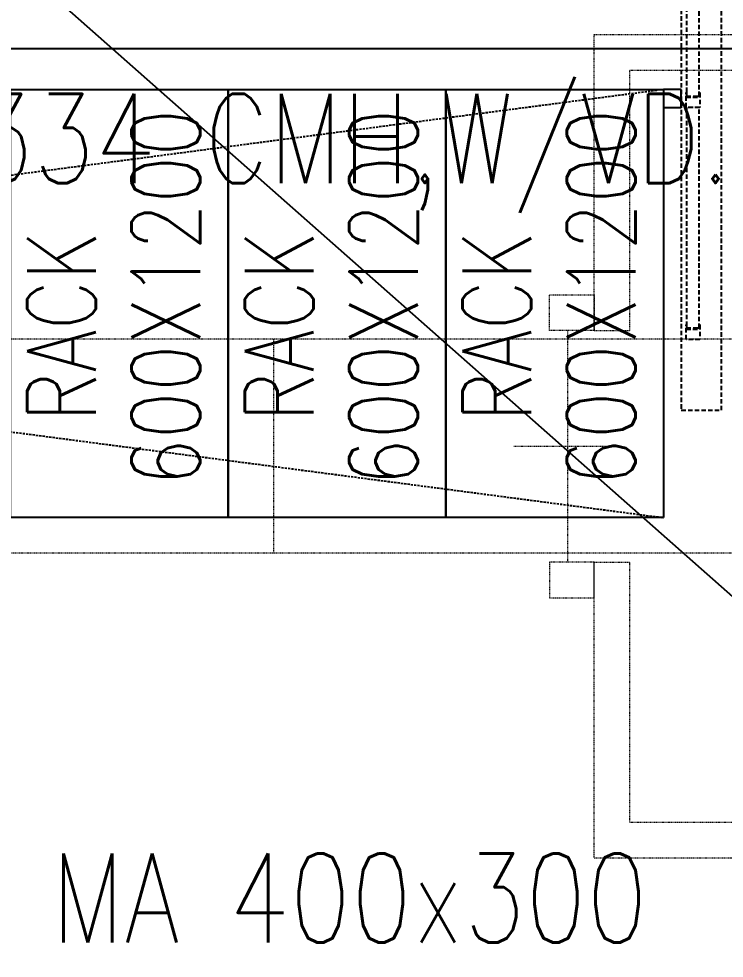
# Model space of a CAD drawing. Extents: x 225000 to 2157367, y 208400 to 840900.
# Drawn here: x 508039 to 510016, y 411767 to 414401 of the extents above; entities that cross this region are included whole.
import ezdxf
from ezdxf.enums import TextEntityAlignment as Align

# ---------------------------------------------------------------- set-up
doc = ezdxf.new("R2010")
doc.units = 0
doc.header["$LTSCALE"] = 10
doc.linetypes.add('Data Center Layout_L20$0$HIDDENK1', pattern=[0.334, 0.167, -0.167])
doc.linetypes.add('XFDP20-DC-PH1$0$HIDDEN2', pattern=[0.1875, 0.125, -0.0625])
doc.layers.add('Data Center Layout_L20$0$ARC', color=252, linetype='Continuous', lineweight=0)
for name, color, linetype in [('XFDP20-DC-PH1$0$A-Door (PH2)', 15, 'XFDP20-DC-PH1$0$HIDDEN2'), ('XFDP20-DC-PH1$0$A-EQ (PH2)', 15, 'XFDP20-DC-PH1$0$HIDDEN2'), ('XFM2D20-DC$0$M-DUCT-TEXT', 4, 'Continuous'), ('XFM2D20-DC$0$M-DUCT-TEXT-Line', 3, 'Continuous'), ('XFM2Q20-DC$0$RACK-DC1-600X1200', 6, 'Continuous')]:
    doc.layers.add(name, color=color, linetype=linetype)
doc.styles.add('XFDP20-DC-PH1$0$AA-TXT', font='isocp.shx', dxfattribs={"width": 0.8, "bigfont": 'china.shx'})
doc.styles.add('XFM2D20-DC$0$aa-txt', font='simplex.shx', dxfattribs={"width": 0.8, "bigfont": 'CHINA.shx'})
doc.styles.add('XFM2Q20-DC$0$XOL30-HVAC-EQ-L194205$0$Standard', font='txt.shx', dxfattribs={"width": 0.8, "bigfont": 'chineset.shx'})
doc.dimstyles.new('XFM2D20-DC$0$adim-100', dxfattribs={"dimscale": 100, "dimtxt": 0.25, "dimasz": 2.5, "dimexe": 0.1, "dimexo": 0.5, "dimgap": 0.15, "dimtad": 0, "dimdec": 4, "dimdsep": 46, "dimtxsty": 'XFM2D20-DC$0$aa-txt', "dimcen": 2.5, "dimclrd": 256, "dimclre": 256, "dimclrt": 256, "dimadec": 0, "dimazin": 0, "dimtfac": 1, "dimtdec": 4, "dimtmove": 0, "dimatfit": 3, "dimfxl": 1, "dimtolj": 1, "dimtzin": 0, "dimarcsym": 0})

# ---------------------------------------------------------------- blocks, each defined once
blk = doc.blocks.new('Data Center Layout_L20')
blk.add_line((511825.59, 211202.31), (498925.59, 222602.31))
at = {"layer": 'Data Center Layout_L20$0$ARC', "linetype": 'Data Center Layout_L20$0$HIDDENK1'}
for p, q in [((509651.59, 214356.31), (510450.59, 214356.31)), ((509651.59, 213527.31), (509651.59, 214356.31)), ((509751.59, 214256.31), (510450.59, 214256.31)), ((509751.59, 213527.31), (509751.59, 214256.31)), ((509576.59, 213527.31), (509576.59, 212877.31)), ((509651.59, 213527.31), (509751.59, 213527.31)), ((510732.59, 213502.31), (507352.59, 213502.31)), ((508752.59, 213502.31), (508752.59, 212902.31)), ((509426.59, 213202.31), (509726.59, 213202.31)), ((510732.59, 212902.31), (507352.59, 212902.31)), ((509651.59, 212877.31), (509751.59, 212877.31)), ((509651.59, 212048.31), (509651.59, 212877.31)), ((509751.59, 212148.31), (509751.59, 212877.31)), ((509751.59, 212148.31), (513150.59, 212148.31)), ((509651.59, 212048.31), (513250.59, 212048.31))]:
    blk.add_line(p, q, dxfattribs=at)
for points in [[(509651.59, 213527.31), (509526.59, 213527.31), (509526.59, 213627.31), (509651.59, 213627.31)], [(509651.59, 212877.31), (509526.59, 212877.31), (509526.59, 212777.31), (509651.59, 212777.31)]]:
    blk.add_lwpolyline(points, close=True, dxfattribs=at)
blk = doc.blocks.new('XFDP20-DC-PH1$0$Door-60+60x000')
at = {"color": 9, "linetype": 'XFDP20-DC-PH1$0$HIDDEN2'}
blk.add_lwpolyline([(-84.91, 13.76), (214.91, 13.76), (214.91, 2.5), (-84.91, 2.5)], close=True, dxfattribs=at)
at = {"color": 1, "linetype": 'XFDP20-DC-PH1$0$HIDDEN2'}
blk.add_lwpolyline([(-65, 3.82), (-61, 3.82, 0.158507), (-60.98, 3.83), (-60.87, 3.91, 0.72636), (-60.89, 3.96), (-61.04, 3.96, 0.414214), (-61.06, 3.94, -0.414214), (-61.08, 3.92), (-61.79, 3.92, -0.414214), (-61.82, 3.95), (-61.82, 4.39, 0.414214), (-61.85, 4.42), (-61.89, 4.42, 0.414214), (-61.92, 4.39), (-61.92, 3.95, -0.414214), (-61.95, 3.92), (-62.11, 3.92, -0.414214), (-62.14, 3.95), (-62.14, 5.73), (-62.17, 5.76), (-62.14, 5.79), (-62.14, 7.57, -0.414214), (-62.11, 7.6), (-61.95, 7.6, -0.414214), (-61.92, 7.57), (-61.92, 7.13, 0.414214), (-61.89, 7.1), (-61.85, 7.1, 0.414214), (-61.82, 7.13), (-61.82, 7.57, -0.414214), (-61.79, 7.6), (-61.08, 7.6, -0.414214), (-61.06, 7.58), (-61.06, 7.58, 0.414214), (-61.04, 7.56), (-60.89, 7.56, 0.72636), (-60.87, 7.61), (-60.98, 7.69, 0.158507), (-61, 7.7), (-65, 7.7, 0.414214), (-65.03, 7.67), (-65.03, 3.85, 0.414214)], format="xyb", close=True, dxfattribs=at)
blk.add_lwpolyline([(-61.82, 3.96), (-61.82, 7.53), (-0.03, 7.53), (-0.03, 3.96)], close=True, dxfattribs=at)
blk.add_lwpolyline([(0, 3.82), (4, 3.82, 0.158507), (4.02, 3.83), (4.13, 3.91, 0.72636), (4.11, 3.96), (3.96, 3.96, 0.414214), (3.94, 3.94, -0.414214), (3.92, 3.92), (3.21, 3.92, -0.414214), (3.18, 3.95), (3.18, 4.39, 0.414214), (3.15, 4.42), (3.11, 4.42, 0.414214), (3.08, 4.39), (3.08, 3.95, -0.414214), (3.05, 3.92), (2.89, 3.92, -0.414214), (2.86, 3.95), (2.86, 5.73), (2.83, 5.76), (2.86, 5.79), (2.86, 7.57, -0.414214), (2.89, 7.6), (3.05, 7.6, -0.414214), (3.08, 7.57), (3.08, 7.13, 0.414214), (3.11, 7.1), (3.15, 7.1, 0.414214), (3.18, 7.13), (3.18, 7.57, -0.414214), (3.21, 7.6), (3.92, 7.6, -0.414214), (3.94, 7.58), (3.94, 7.58, 0.414214), (3.96, 7.56), (4.11, 7.56, 0.72636), (4.13, 7.61), (4.02, 7.69, 0.158507), (4, 7.7), (0, 7.7, 0.414214), (-0.03, 7.67), (-0.03, 3.85, 0.414214)], format="xyb", close=True)
blk.add_lwpolyline([(3.18, 3.96), (3.18, 7.53), (61.79, 7.53), (61.79, 3.96)], close=True)
at = {"ltscale": 1000}
blk.add_lwpolyline([(0, 2.5), (5, 2.5), (5, -2.5), (0, -2.5)], close=True, dxfattribs=at)
at = {"color": 9, "style": 'XFDP20-DC-PH1$0$AA-TXT', "width": 0.45}
blk.add_attdef('120X240', text='', height=10, dxfattribs=at).set_placement((65, 20.29), align=Align.MIDDLE_CENTER)
blk = doc.blocks.new('XFDP20-DC-PH1')
at = {"layer": 'XFDP20-DC-PH1$0$A-EQ (PH2)', "ltscale": 5}
for p, q in [((509845.6, 214202.3), (500725.6, 213002.3)), ((500725.6, 214202.3), (509845.6, 213002.3))]:
    blk.add_line(p, q, dxfattribs=at)
blk.add_lwpolyline([(509845.6, 213002.3), (500725.6, 213002.3), (500725.6, 214202.3), (509845.6, 214202.3)], close=True, dxfattribs=at)
at = {"layer": 'XFDP20-DC-PH1$0$A-Door (PH2)', "xscale": -10, "yscale": 10, "zscale": 10, "rotation": 270}
blk.add_blockref('XFDP20-DC-PH1$0$Door-60+60x000', (509870.6, 214152.3), dxfattribs=at)
blk = doc.blocks.new('XFM2Q20-DC')
at = {"layer": 'XFM2Q20-DC$0$RACK-DC1-600X1200'}
for p, q in [((508015.6, 214202.3), (508625.6, 214202.3)), ((508625.6, 214202.3), (508625.6, 213002.3)), ((508625.6, 213002.3), (508625.6, 213602.3))]:
    blk.add_line(p, q, dxfattribs=at)
for points in [[(508625.6, 213002.3), (508015.6, 213002.3), (508015.6, 214202.3), (508625.6, 214202.3)], [(509235.6, 213002.3), (508625.6, 213002.3), (508625.6, 214202.3), (509235.6, 214202.3)], [(509845.6, 213002.3), (509235.6, 213002.3), (509235.6, 214202.3), (509845.6, 214202.3)]]:
    blk.add_lwpolyline(points, close=True, dxfattribs=at)
at = {"color": 53, "style": 'XFM2Q20-DC$0$XOL30-HVAC-EQ-L194205$0$Standard', "width": 0.8}
for s, p in [('600X1200', (508547.4, 213091.2, 0)), ('600X1200', (509157.4, 213091.2, 0)), ('600X1200', (509767.4, 213091.2, 0)), ('RACK', (508255, 213271.2, 0)), ('RACK', (508865, 213271.2, 0)), ('RACK', (509475, 213271.2, 0))]:
    blk.add_text(s, height=192.55, rotation=90, dxfattribs=at).set_placement(p)
blk = doc.blocks.new('XFM2D20-DC')
at = {"layer": 'XFM2D20-DC$0$M-DUCT-TEXT', "style": 'XFM2D20-DC$0$aa-txt', "width": 0.8}
blk.add_text('1334 CMH,W/VD.', height=250, dxfattribs=at).set_placement((510034.2, 214065.2), align=Align.MIDDLE_RIGHT)
blk.add_text('MA 400x300', height=250, dxfattribs=at).set_placement((508129.6, 211811.3))
at = {"layer": 'XFM2D20-DC$0$M-DUCT-TEXT-Line'}
blk.add_leader([(510927.8, 213430), (510170.5, 214316.4), (507109.8, 214316.4)], dimstyle='XFM2D20-DC$0$adim-100', dxfattribs=at)

msp = doc.modelspace()

# ---------------------------------------------------------------- block references
for name in ['XFM2D20-DC', 'Data Center Layout_L20', 'XFDP20-DC-PH1', 'XFM2Q20-DC']:
    msp.add_blockref(name, (0, 200000))

doc.saveas('drawing.dxf')
